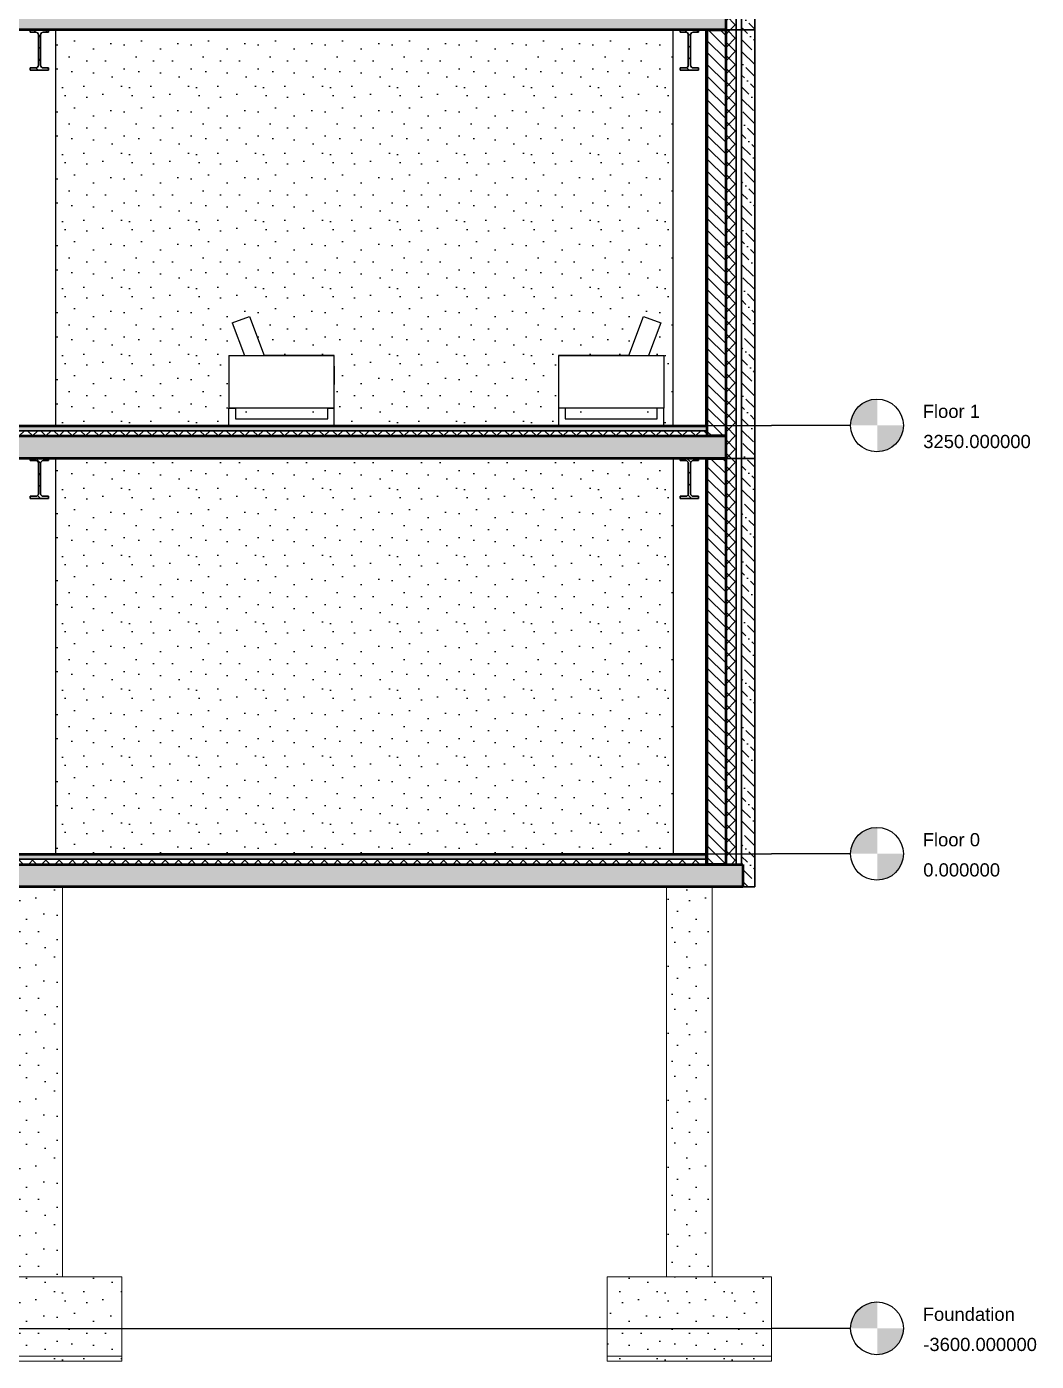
# Model space of a CAD drawing. Header units: millimetres. Extents: x -100 to 224448, y 0 to 22177.
# Drawn here: x 168913 to 176571, y 0 to 10125 of the extents above; entities that cross this region are included whole.
import ezdxf

# ---------------------------------------------------------------- set-up
doc = ezdxf.new("R2010")
doc.units = ezdxf.units.MM
doc.layers.get('0').update_dxf_attribs({"true_color": 0xdfdfdf})
for name, color, linetype in [('Background_0', 7, 'Continuous'), ('Background_Back bricks', 7, 'Continuous'), ('Background_Front bricks', 7, 'Continuous'), ('Boundary_0', 7, 'Continuous'), ('Boundary_Air', 7, 'Continuous'), ('Boundary_Back bricks', 7, 'Continuous'), ('Boundary_Cavity Wall_ Back', 7, 'Continuous'), ('Boundary_Floor_ Ceramic Tiles', 7, 'Continuous'), ('Boundary_Gypsum Board', 54, 'Continuous'), ('Boundary_Insulation_ Extruded Polystyrene', 42, 'Continuous'), ('Boundary_Insulation_ Polyurethane Foam', 42, 'Continuous'), ('Boundary_Screed', 7, 'Continuous'), ('Elevation_Plaster_ Cement', 7, 'Continuous'), ('Fill_0', 7, 'Continuous'), ('Fill_Back bricks', 7, 'Continuous'), ('Fill_Concrete_ Reinforced', 85, 'Continuous'), ('Fill_Floor_ Ceramic Tiles', 251, 'Continuous'), ('Fill_Gypsum Board', 251, 'Continuous'), ('Fill_Insulation_ Extruded Polystyrene', 42, 'Continuous'), ('Fill_Insulation_ Polyurethane Foam', 42, 'Continuous'), ('Fill_Screed', 251, 'Continuous'), ('Fill_Supporting Wall_ Brick', 11, 'Continuous'), ('Viewport border', 7, 'Continuous')]:
    doc.layers.add(name, color=color, linetype=linetype)
for name, color, linetype, lineweight in [('Background_Air', 7, 'Continuous', 9), ('Background_Concrete_ Reinforced', 7, 'Continuous', 9), ('Background_Floor_ Ceramic Tiles', 7, 'Continuous', 9), ('Background_Gypsum Board', 7, 'Continuous', 9), ('Background_Insulation_ Extruded Polystyrene', 7, 'Continuous', 9), ('Background_Insulation_ Polyurethane Foam', 7, 'Continuous', 9), ('Background_Plaster_ Cement', 7, 'Continuous', 9), ('Background_Screed', 7, 'Continuous', 9), ('Background_Supporting Wall_ Brick', 7, 'Continuous', 9), ('Boundary_Concrete_ Reinforced', 99, 'Continuous', 50), ('Boundary_Supporting Wall_ Brick', 14, 'Continuous', 50), ('Elevation_Concrete_ Reinforced', 252, 'Continuous', 25)]:
    doc.layers.add(name, color=color, linetype=linetype, lineweight=lineweight)
doc.layers.add('BIM_ROOM_LINES', color=7, linetype='Continuous', plot=False)
doc.styles.get("Standard").update_dxf_attribs({"font": 'arial.ttf'})
pattern_1 = [(45, (-3002.4, -5250), (-44.90128, 44.90128), [])]
pattern_2 = [(45, (-3002.4, -5250), (-50.28943, 50.28943), []), (135, (-3002.4, -5250), (-50.28943, -50.28943), [])]
pattern_3 = [(45, (-3002.4, -5250), (-134.7038, 134.7038), []), (45, (-2957.5, -5250), (-134.7038, 134.7038), []), (45, (-2912.6, -5250), (-134.7038, 134.7038), []), (45, (-2867.7, -5250), (-134.7038, 134.7038), [])]
pattern_4 = [(90, (-3002.4, -5250), (-60, -2e-13), [])]
pattern_5 = [(15, (-3002.4, -5250), (915.6406, 508.3053), [-127, 0, -381, 0]), (15, (-3005.69, -5237.73), (915.6406, 508.3053), [-50.8, 0, -177.8, 0, -91.44, 0, -381, 0]), (15, (-3008.97, -5225.47), (915.6406, 508.3053), [-25.4, 0, -127, 0, -127, 0, -279.4, 0, -91.44, 0]), (15, (-3012.26, -5213.2), (915.6406, 508.3053), [-91.44, 0, -406.4, 0]), (15, (-3015.55, -5200.93), (915.6406, 508.3053), [-304.8, 0, -304.8, 0]), (15, (-3018.84, -5188.66), (915.6406, 508.3053), [-431.8, 0]), (15, (-3022.12, -5176.4), (915.6406, 508.3053), [-127, 0, -558.8, 0]), (15, (-3025.4, -5164.13), (915.6406, 508.3053), [-177.8, 0, -101.6, 0]), (15, (-3028.7, -5151.86), (915.6406, 508.3053), [-254, 0]), (15, (-3035.27, -5127.33), (915.6406, 508.3053), [-35.56, 0, -381, 0, -228.6, 0]), (15, (-3038.56, -5115.06), (915.6406, 508.3053), [-50.8, 0, -5.08, 0, -127, 0]), (15, (-3041.84, -5102.8), (915.6406, 508.3053), [-25.4, 0, -330.2, 0, -381, 0]), (15, (-3045.13, -5090.53), (915.6406, 508.3053), [-254, 0]), (15, (-3048.42, -5078.26), (915.6406, 508.3053), [-127, 0, -533.4, 0]), (15, (-3055, -5053.72), (915.6406, 508.3053), [-609.6, 0]), (15, (-3058.28, -5041.46), (915.6406, 508.3053), [-127, 0, -10.16, 0, -177.8, 0]), (15, (-3061.57, -5029.2), (915.6406, 508.3053), [-35.56, 0, -254, 0, -101.6, 0, -177.8, 0, -203.2, 0]), (15, (-3064.85, -5016.92), (915.6406, 508.3053), [-76.2, 0, -101.6, 0, -254, 0, -10.16, 0, -127, 0]), (15, (-3068.14, -5004.65), (915.6406, 508.3053), [-254, 0])]
pattern_6 = [(15, (-3002.4, -5250), (287.368, 497.736), [50.8, -355.6]), (105, (-3002.4, -5250), (-497.736, 287.368), [50.8, -355.6]), (150, (-2953.33, -5236.85), (-392.5523, -105.184), [71.842, -502.894]), (15, (-3012.5, -5016.04), (287.368, 497.736), [50.8, -355.6]), (60, (-2981.4, -5034), (-105.184, 392.5523), [35.921, -538.815]), (150, (-2981.4, -5034), (-392.5523, -105.184), [35.921, -538.815]), (15, (-2891.6, -4878.46), (287.368, 497.736), [71.842, -334.558]), (60, (-2891.6, -4878.46), (-105.184, 392.5523), [50.8, -523.936]), (150, (-2822.2, -4859.87), (-392.5523, -105.184), [50.8, -523.936]), (105, (-2758.8, -5079.55), (-497.736, 287.368), [50.8, -355.6]), (60, (-2758.82, -5079.55), (-105.184, 392.5523), [35.921, -538.815]), (150, (-2740.86, -5048.44), (-392.5523, -105.184), [35.921, -538.815]), (15, (-2979.63, -5138.7), (287.368, 497.736), [25.4, -340.36]), (15, (-2711.5, -4961.7), (287.368, 497.736), [25.4, -340.36]), (105, (-2847.33, -4945.5), (-497.736, 287.368), [25.4, -340.36]), (150, (-2739.1, -5153.15), (-392.5523, -105.184), [35.921, -538.815]), (150, (-2983.15, -4929.3), (-392.5523, -105.184), [35.921, -538.815]), (60, (-2852.9, -5071.9), (-105.184, 392.5523), [35.921, -538.815]), (105, (-2880.6, -5164.77), (-497.736, 287.368), [6.35, -400.05]), (105, (-2906.6, -4994.24), (-497.736, 287.368), [6.35, -400.05]), (105, (-2740.65, -4877.46), (-497.736, 287.368), [6.35, -400.05]), (105, (-2678.64, -5084.36), (-497.736, 287.368), [6.35, -400.05])]
pattern_7 = [(45, (-3002.4, -5250), (33.67596, 123.47852), [158.75, -31.75, 0, -31.75])]

# ---------------------------------------------------------------- blocks, each defined once
blk = doc.blocks.new('_StoryIndicator')
h = blk.add_hatch(color=256)
h.paths.add_polyline_path([(-199, 0), (1, 0), (1, 200, 0.414214)])
h.paths.add_polyline_path([(201, 0), (1, 0), (1, -200, 0.414214)])
blk.add_line((-200, 0), (-800, 0))
blk.add_circle((-1, 0), 200)
for tag, p in [('STORYNAME', (346, 57)), ('STORYELEVATION', (350, -172))]:
    blk.add_attdef(tag, p, '', height=100)
blk = doc.blocks.new("CC'__section__..%5CMainBuilding.dwg", base_point=(1833, -9100))
at = {"layer": 'Elevation_Concrete_ Reinforced'}
h = blk.add_hatch(dxfattribs=at)
h.set_pattern_fill('DOTS2', color=256, scale=20, style=0)
h.paths.add_polyline_path([(16350, -8460), (16350, -5500), (16002, -5500), (16002, -8460)])
h = blk.add_hatch(dxfattribs=at)
h.set_pattern_fill('DOTS2', color=256, scale=20, style=0)
h.paths.add_polyline_path([(21280, -8460), (21280, -5500), (20932, -5500), (20932, -8460)])
h = blk.add_hatch(dxfattribs=at)
h.set_pattern_fill('DOTS2', color=256, scale=20, style=0)
h.paths.add_polyline_path([(16350, -8460), (16002, -8460), (15552, -8460), (15552, -9060), (16800, -9060), (16800, -8500), (16800, -8460)])
h = blk.add_hatch(dxfattribs=at)
h.set_pattern_fill('DOTS2', color=256, scale=20, style=0)
h.paths.add_polyline_path([(21280, -8460), (20932, -8460), (20482, -8460), (20482, -9060), (21730, -9060), (21730, -8500), (21730, -8460)])
h = blk.add_hatch(dxfattribs=at)
h.set_pattern_fill('DOTS2', color=256, scale=20, style=0)
h.paths.add_polyline_path([(15552, -9060), (15552, -9100), (16800, -9100), (16800, -9060)])
h = blk.add_hatch(dxfattribs=at)
h.set_pattern_fill('DOTS2', color=256, scale=20, style=0)
h.paths.add_polyline_path([(20482, -9060), (20482, -9100), (21730, -9100), (21730, -9060)])
at = {"layer": 'Elevation_Plaster_ Cement'}
h = blk.add_hatch(dxfattribs=at)
h.set_pattern_fill('DOTS2', color=256, scale=20, style=0)
h.paths.add_polyline_path([(20113, -1870), (20113, -1470), (20646, -1470), (20758, -1173), (20889, -1222), (20796, -1470), (20796, -1470), (20913, -1470), (20913, -1870), (20913, -2000), (20982, -2000), (20982, 1000), (16300, 1000), (16300, -2000), (17613, -2000), (17613, -1870), (17613, -1470), (17731, -1470), (17731, -1470), (17638, -1222), (17769, -1173), (17881, -1470), (18413, -1470), (18413, -1480), (18413, -1505), (18413, -1550), (18413, -1690), (18413, -1870), (18413, -2000), (20113, -2000)])
h = blk.add_hatch(dxfattribs=at)
h.set_pattern_fill('DOTS2', color=256, scale=20, style=0)
h.paths.add_polyline_path([(17663, -1870), (17663, -1950), (18363, -1950), (18363, -1870)])
h = blk.add_hatch(dxfattribs=at)
h.set_pattern_fill('DOTS2', color=256, scale=20, style=0)
h.paths.add_polyline_path([(20163, -1950), (20863, -1950), (20863, -1870), (20163, -1870)])
h = blk.add_hatch(dxfattribs=at)
h.set_pattern_fill('DOTS2', color=256, scale=20, style=0)
h.paths.add_polyline_path([(16300, -2250), (16300, -5250), (20982, -5250), (20982, -2250)])
at = {"layer": 'Fill_0', "extrusion": (1.3261e-17, -2.09611e-16, -1)}
h = blk.add_hatch(dxfattribs=at)
h.set_pattern_fill('ANSI31', color=256, scale=20, style=0)
h.set_pattern_definition([(45, (-3002.4, -5250), (-44.90128, 44.90128), [])])
edge = h.paths.add_edge_path()
edge.add_line((-16246, 1000), (-16107, 1000))
edge.add_line((-16107, 1000), (-16107, 983))
edge.add_line((-16107, 983), (-16148, 983))
edge.add_spline(control_points=[(-16148, 983), (-16168, 983), (-16168, 963)], knot_values=[-0.785398, -0.785398, -0.785398, 0.785398, 0.785398, 0.785398], weights=[1, 0.707107, 1], degree=2, periodic=0)
edge.add_line((-16168, 963), (-16168, 732))
edge.add_spline(control_points=[(-16168, 732), (-16168, 712), (-16148, 712)], knot_values=[-0.785398, -0.785398, -0.785398, 0.785398, 0.785398, 0.785398], weights=[1, 0.707107, 1], degree=2, periodic=0)
edge.add_line((-16148, 712), (-16107, 712))
edge.add_line((-16107, 712), (-16107, 695))
edge.add_line((-16107, 695), (-16246, 695))
edge.add_line((-16246, 695), (-16246, 712))
edge.add_line((-16246, 712), (-16205, 712))
edge.add_spline(control_points=[(-16205, 712), (-16185, 712), (-16185, 732)], knot_values=[-0.785398, -0.785398, -0.785398, 0.785398, 0.785398, 0.785398], weights=[1, 0.707107, 1], degree=2, periodic=0)
edge.add_line((-16185, 732), (-16185, 963))
edge.add_spline(control_points=[(-16185, 963), (-16185, 983), (-16205, 983)], knot_values=[-0.785398, -0.785398, -0.785398, 0.785398, 0.785398, 0.785398], weights=[1, 0.707107, 1], degree=2, periodic=0)
edge.add_line((-16205, 983), (-16246, 983))
edge.add_line((-16246, 983), (-16246, 1000))
at = {"layer": 'Fill_0', "extrusion": (-1.04548e-28, -3.70773e-32, -1)}
h = blk.add_hatch(dxfattribs=at)
h.set_pattern_fill('ANSI31', color=256, scale=20, style=0)
h.set_pattern_definition(pattern_1)
edge = h.paths.add_edge_path()
edge.add_line((-21176, 1000), (-21037, 1000))
edge.add_line((-21037, 1000), (-21037, 983))
edge.add_line((-21037, 983), (-21078, 983))
edge.add_spline(control_points=[(-21078, 983), (-21098, 983), (-21098, 963)], knot_values=[-0.785398, -0.785398, -0.785398, 0.785398, 0.785398, 0.785398], weights=[1, 0.707107, 1], degree=2, periodic=0)
edge.add_line((-21098, 963), (-21098, 732))
edge.add_spline(control_points=[(-21098, 732), (-21098, 712), (-21078, 712)], knot_values=[-0.785398, -0.785398, -0.785398, 0.785398, 0.785398, 0.785398], weights=[1, 0.707107, 1], degree=2, periodic=0)
edge.add_line((-21078, 712), (-21037, 712))
edge.add_line((-21037, 712), (-21037, 695))
edge.add_line((-21037, 695), (-21176, 695))
edge.add_line((-21176, 695), (-21176, 712))
edge.add_line((-21176, 712), (-21135, 712))
edge.add_spline(control_points=[(-21135, 712), (-21115, 712), (-21115, 732)], knot_values=[-0.785398, -0.785398, -0.785398, 0.785398, 0.785398, 0.785398], weights=[1, 0.707107, 1], degree=2, periodic=0)
edge.add_line((-21115, 732), (-21115, 963))
edge.add_spline(control_points=[(-21115, 963), (-21115, 983), (-21135, 983)], knot_values=[-0.785398, -0.785398, -0.785398, 0.785398, 0.785398, 0.785398], weights=[1, 0.707107, 1], degree=2, periodic=0)
edge.add_line((-21135, 983), (-21176, 983))
edge.add_line((-21176, 983), (-21176, 1000))
at = {"layer": 'Fill_0', "extrusion": (-9.09109e-30, -2.50271e-31, -1)}
h = blk.add_hatch(dxfattribs=at)
h.set_pattern_fill('ANSI31', color=256, scale=20, style=0)
h.set_pattern_definition(pattern_1)
edge = h.paths.add_edge_path()
edge.add_line((-16107, -2267), (-16148, -2267))
edge.add_spline(control_points=[(-16148, -2267), (-16168, -2267), (-16168, -2287)], knot_values=[-0.785398, -0.785398, -0.785398, 0.785398, 0.785398, 0.785398], weights=[1, 0.707107, 1], degree=2, periodic=0)
edge.add_line((-16168, -2287), (-16168, -2518))
edge.add_spline(control_points=[(-16168, -2518), (-16168, -2538), (-16148, -2538)], knot_values=[-0.785398, -0.785398, -0.785398, 0.785398, 0.785398, 0.785398], weights=[1, 0.707107, 1], degree=2, periodic=0)
edge.add_line((-16148, -2538), (-16107, -2538))
edge.add_line((-16107, -2538), (-16107, -2555))
edge.add_line((-16107, -2555), (-16246, -2555))
edge.add_line((-16246, -2555), (-16246, -2538))
edge.add_line((-16246, -2538), (-16205, -2538))
edge.add_spline(control_points=[(-16205, -2538), (-16185, -2538), (-16185, -2518)], knot_values=[-0.785398, -0.785398, -0.785398, 0.785398, 0.785398, 0.785398], weights=[1, 0.707107, 1], degree=2, periodic=0)
edge.add_line((-16185, -2518), (-16185, -2287))
edge.add_spline(control_points=[(-16185, -2287), (-16185, -2267), (-16205, -2267)], knot_values=[-0.785398, -0.785398, -0.785398, 0.785398, 0.785398, 0.785398], weights=[1, 0.707107, 1], degree=2, periodic=0)
edge.add_line((-16205, -2267), (-16246, -2267))
edge.add_line((-16246, -2267), (-16246, -2250))
edge.add_line((-16246, -2250), (-16107, -2250))
edge.add_line((-16107, -2250), (-16107, -2267))
at = {"layer": 'Fill_0', "extrusion": (-1.04548e-28, -2.66029e-30, -1)}
h = blk.add_hatch(dxfattribs=at)
h.set_pattern_fill('ANSI31', color=256, scale=20, style=0)
h.set_pattern_definition(pattern_1)
edge = h.paths.add_edge_path()
edge.add_line((-21176, -2250), (-21037, -2250))
edge.add_line((-21037, -2250), (-21037, -2267))
edge.add_line((-21037, -2267), (-21078, -2267))
edge.add_spline(control_points=[(-21078, -2267), (-21098, -2267), (-21098, -2287)], knot_values=[-0.785398, -0.785398, -0.785398, 0.785398, 0.785398, 0.785398], weights=[1, 0.707107, 1], degree=2, periodic=0)
edge.add_line((-21098, -2287), (-21098, -2518))
edge.add_spline(control_points=[(-21098, -2518), (-21098, -2538), (-21078, -2538)], knot_values=[-0.785398, -0.785398, -0.785398, 0.785398, 0.785398, 0.785398], weights=[1, 0.707107, 1], degree=2, periodic=0)
edge.add_line((-21078, -2538), (-21037, -2538))
edge.add_line((-21037, -2538), (-21037, -2555))
edge.add_line((-21037, -2555), (-21176, -2555))
edge.add_line((-21176, -2555), (-21176, -2538))
edge.add_line((-21176, -2538), (-21135, -2538))
edge.add_spline(control_points=[(-21135, -2538), (-21115, -2538), (-21115, -2518)], knot_values=[-0.785398, -0.785398, -0.785398, 0.785398, 0.785398, 0.785398], weights=[1, 0.707107, 1], degree=2, periodic=0)
edge.add_line((-21115, -2518), (-21115, -2287))
edge.add_spline(control_points=[(-21115, -2287), (-21115, -2267), (-21135, -2267)], knot_values=[-0.785398, -0.785398, -0.785398, 0.785398, 0.785398, 0.785398], weights=[1, 0.707107, 1], degree=2, periodic=0)
edge.add_line((-21135, -2267), (-21176, -2267))
edge.add_line((-21176, -2267), (-21176, -2250))
at = {"layer": 'Fill_Back bricks', "extrusion": (0, 0, -1)}
h = blk.add_hatch(dxfattribs=at)
h.set_pattern_fill('ANSI36', color=256, scale=20, style=0)
h.set_pattern_definition(pattern_7)
h.paths.add_polyline_path([(-21602, 4250), (-21502, 4250), (-21502, 1000), (-21602, 1000)])
h = blk.add_hatch(dxfattribs=at)
h.set_pattern_fill('ANSI36', color=256, scale=20, style=0)
h.set_pattern_definition(pattern_7)
h.paths.add_polyline_path([(-21602, 1000), (-21502, 1000), (-21502, -2250), (-21602, -2250)])
h = blk.add_hatch(dxfattribs=at)
h.set_pattern_fill('ANSI36', color=256, scale=20, style=0)
h.set_pattern_definition(pattern_7)
h.paths.add_polyline_path([(-21512, -5500), (-21602, -5500), (-21602, -2250), (-21502, -2250), (-21502, -5330), (-21512, -5330)])
at = {"layer": 'Fill_Concrete_ Reinforced', "extrusion": (0, 0, -1)}
h = blk.add_hatch(dxfattribs=at)
h.set_pattern_fill('CONCRETE1', color=256, scale=20, angle=15, style=0)
h.set_pattern_definition(pattern_6)
h.paths.add_polyline_path([(-21382, 1000), (-21382, 1170), (-21242, 1170), (-3322, 1170), (-3182, 1170), (-3182, 1000)])
h = blk.add_hatch(dxfattribs=at)
h.set_pattern_fill('CONCRETE1', color=256, scale=20, angle=15, style=0)
h.set_pattern_definition(pattern_6)
h.paths.add_polyline_path([(-21382, -2250), (-21382, -2080), (-21242, -2080), (-3322, -2080), (-3182, -2080), (-3182, -2250)])
at = {"layer": 'Fill_Concrete_ Reinforced', "extrusion": (2.14343e-17, 6.23765e-16, -1)}
h = blk.add_hatch(dxfattribs=at)
h.set_pattern_fill('CONCRETE1', color=256, scale=20, angle=15, style=0)
h.set_pattern_definition([(15, (-3002.4, -5250), (287.368, 497.736), [50.8, -355.6]), (105, (-3002.4, -5250), (-497.736, 287.368), [50.8, -355.6]), (150, (-2953.33, -5236.85), (-392.5523, -105.184), [71.842, -502.894]), (15, (-3012.5, -5016.04), (287.368, 497.736), [50.8, -355.6]), (60, (-2981.4, -5034), (-105.184, 392.5523), [35.921, -538.815]), (150, (-2981.4, -5034), (-392.5523, -105.184), [35.921, -538.815]), (15, (-2891.6, -4878.46), (287.368, 497.736), [71.842, -334.558]), (60, (-2891.6, -4878.46), (-105.184, 392.5523), [50.8, -523.936]), (150, (-2822.2, -4859.87), (-392.5523, -105.184), [50.8, -523.936]), (105, (-2758.8, -5079.55), (-497.736, 287.368), [50.8, -355.6]), (60, (-2758.82, -5079.55), (-105.184, 392.5523), [35.921, -538.815]), (150, (-2740.86, -5048.44), (-392.5523, -105.184), [35.921, -538.815]), (15, (-2979.63, -5138.7), (287.368, 497.736), [25.4, -340.36]), (15, (-2711.5, -4961.7), (287.368, 497.736), [25.4, -340.36]), (105, (-2847.33, -4945.5), (-497.736, 287.368), [25.4, -340.36]), (150, (-2739.1, -5153.15), (-392.5523, -105.184), [35.921, -538.815]), (150, (-2983.15, -4929.3), (-392.5523, -105.184), [35.921, -538.815]), (60, (-2852.9, -5071.9), (-105.184, 392.5523), [35.921, -538.815]), (105, (-2880.6, -5164.77), (-497.736, 287.368), [6.35, -400.05]), (105, (-2906.6, -4994.24), (-497.736, 287.368), [6.35, -400.05]), (105, (-2740.65, -4877.46), (-497.736, 287.368), [6.35, -400.05]), (105, (-2678.64, -5084.36), (-497.736, 287.368), [6.35, -400.05])])
h.paths.add_polyline_path([(-21512, -5500), (-21512, -5330), (-21230, -5330), (-3334, -5330), (-3092, -5330), (-3092, -5500)])
at = {"layer": 'Fill_Floor_ Ceramic Tiles', "extrusion": (0, 0, -1)}
h = blk.add_hatch(dxfattribs=at)
h.set_pattern_fill('_USER', color=256, scale=60, angle=90, style=0, pattern_type=0)
h.set_pattern_definition(pattern_4)
h.paths.add_polyline_path([(-3322, -2000), (-3322, -2008), (-21242, -2008), (-21242, -2000)])
h = blk.add_hatch(dxfattribs=at)
h.set_pattern_fill('_USER', color=256, scale=60, angle=90, style=0, pattern_type=0)
h.set_pattern_definition(pattern_4)
h.paths.add_polyline_path([(-3334, -5258), (-21230, -5258), (-21230, -5250), (-3334, -5250)])
at = {"layer": 'Fill_Gypsum Board', "extrusion": (0, 0, -1)}
h = blk.add_hatch(dxfattribs=at)
h.set_pattern_fill('ANSI34', color=256, scale=10, style=0)
h.set_pattern_definition(pattern_3)
h.paths.add_polyline_path([(-21230, -2000), (-21242, -2000), (-21242, 1000), (-21230, 1000)])
h = blk.add_hatch(dxfattribs=at)
h.set_pattern_fill('ANSI34', color=256, scale=10, style=0)
h.set_pattern_definition(pattern_3)
h.paths.add_polyline_path([(-21230, -5330), (-21242, -5330), (-21242, -2250), (-21230, -2250)])
at = {"layer": 'Fill_Insulation_ Extruded Polystyrene', "extrusion": (0, 0, -1)}
h = blk.add_hatch(dxfattribs=at)
h.set_pattern_fill('INSULATION', color=256, scale=20, style=0)
h.set_pattern_definition(pattern_2)
h.paths.add_polyline_path([(-3322, -2040), (-3322, -2080), (-21242, -2080), (-21242, -2040)])
h = blk.add_hatch(dxfattribs=at)
h.set_pattern_fill('INSULATION', color=256, scale=20, style=0)
h.set_pattern_definition(pattern_2)
h.paths.add_polyline_path([(-21230, -5290), (-3334, -5290), (-3334, -5330), (-21230, -5330)])
at = {"layer": 'Fill_Insulation_ Polyurethane Foam', "extrusion": (0, 0, -1)}
h = blk.add_hatch(dxfattribs=at)
h.set_pattern_fill('INSULATION', color=256, scale=20, style=0)
h.set_pattern_definition(pattern_2)
h.paths.add_polyline_path([(-21462, 4250), (-21382, 4250), (-21382, 1170), (-21382, 1000), (-21462, 1000)])
h = blk.add_hatch(dxfattribs=at)
h.set_pattern_fill('INSULATION', color=256, scale=20, style=0)
h.set_pattern_definition(pattern_2)
h.paths.add_polyline_path([(-21462, 1000), (-21382, 1000), (-21382, -2080), (-21382, -2250), (-21462, -2250)])
h = blk.add_hatch(dxfattribs=at)
h.set_pattern_fill('INSULATION', color=256, scale=20, style=0)
h.set_pattern_definition(pattern_2)
h.paths.add_polyline_path([(-21462, -2250), (-21382, -2250), (-21382, -5330), (-21462, -5330)])
at = {"layer": 'Fill_Screed', "extrusion": (0, 0, -1)}
h = blk.add_hatch(dxfattribs=at)
h.set_pattern_fill('SCREED', color=256, scale=20, angle=15, style=0)
h.set_pattern_definition(pattern_5)
h.paths.add_polyline_path([(-3322, -2008), (-3322, -2040), (-21242, -2040), (-21242, -2008)])
h = blk.add_hatch(dxfattribs=at)
h.set_pattern_fill('SCREED', color=256, scale=20, angle=15, style=0)
h.set_pattern_definition(pattern_5)
h.paths.add_polyline_path([(-21230, -5258), (-3334, -5258), (-3334, -5290), (-21230, -5290)])
at = {"layer": 'Fill_Supporting Wall_ Brick', "extrusion": (0, 0, -1)}
h = blk.add_hatch(dxfattribs=at)
h.set_pattern_fill('ANSI31', color=256, scale=20, style=0)
h.set_pattern_definition(pattern_1)
h.paths.add_polyline_path([(-21382, 1000), (-21242, 1000), (-21242, -2000), (-21242, -2080), (-21382, -2080)])
h = blk.add_hatch(dxfattribs=at)
h.set_pattern_fill('ANSI31', color=256, scale=20, style=0)
h.set_pattern_definition(pattern_1)
h.paths.add_polyline_path([(-21382, -2250), (-21242, -2250), (-21242, -5330), (-21382, -5330)])
for p, q in [((2834, -2000), (21730, -2000)), ((2834, -2000), (21730, -2000)), ((2834, -2000), (21730, -2000)), ((2834, -5250), (21730, -5250)), ((2834, -5250), (21730, -5250)), ((2834, -5250), (21730, -5250)), ((2834, -8850), (21730, -8850))]:
    blk.add_line(p, q)
at = {"layer": 'Background_0', "extrusion": (0, 1, 0)}
for p, q in [((16246, 1000), (16107, 1000)), ((16107, 1000), (16107, 983)), ((16107, 983), (16148, 983)), ((16168, 963), (16168, 732)), ((16185, 732), (16185, 963)), ((16205, 983), (16246, 983)), ((16246, 983), (16246, 1000)), ((16300, -2000), (16300, 1000)), ((20982, -2000), (20982, 1000)), ((21176, 1000), (21037, 1000)), ((21037, 1000), (21037, 983)), ((21037, 983), (21078, 983)), ((21098, 963), (21098, 732)), ((21115, 732), (21115, 963)), ((21135, 983), (21176, 983)), ((21176, 983), (21176, 1000)), ((16148, 712), (16107, 712)), ((16107, 712), (16107, 695)), ((16246, 712), (16205, 712)), ((16246, 695), (16246, 712)), ((21037, 712), (21037, 695)), ((21078, 712), (21037, 712)), ((21176, 712), (21135, 712)), ((21176, 695), (21176, 712)), ((16107, 695), (16246, 695)), ((21037, 695), (21176, 695)), ((17638, -1222), (17769, -1173)), ((17638, -1222), (17769, -1173)), ((17638, -1222), (17769, -1173)), ((17769, -1173), (17881, -1470)), ((17769, -1173), (17881, -1470)), ((17769, -1173), (17881, -1470)), ((20646, -1470), (20758, -1173)), ((20758, -1173), (20889, -1222)), ((20758, -1173), (20889, -1222)), ((20758, -1173), (20889, -1222)), ((17638, -1222), (17731, -1470)), ((20889, -1222), (20796, -1470)), ((20889, -1222), (20796, -1470)), ((20889, -1222), (20796, -1470)), ((17613, -1470), (17613, -1870)), ((17613, -1470), (18413, -1470)), ((17731, -1470), (17731, -1470)), ((18413, -1470), (17881, -1470)), ((18413, -1480), (18413, -1470)), ((18413, -1870), (18413, -1470)), ((18413, -1505), (18413, -1480)), ((18413, -1690), (18413, -1505)), ((20646, -1470), (20113, -1470)), ((20113, -1470), (20113, -1870)), ((20113, -1470), (20913, -1470)), ((20796, -1470), (20796, -1470)), ((20913, -1470), (20913, -1870)), ((18413, -1550), (18413, -1690)), ((18413, -1550), (18413, -1690)), ((18413, -1550), (18413, -1690)), ((18413, -1870), (17613, -1870)), ((17613, -1870), (17663, -1870)), ((17613, -2000), (17613, -1870)), ((17663, -1870), (17663, -1950)), ((17663, -1870), (17663, -1950)), ((18363, -1950), (18363, -1870)), ((18363, -1870), (18413, -1870)), ((18413, -2000), (18413, -1870)), ((18413, -2000), (18413, -1870)), ((20913, -1870), (20113, -1870)), ((20163, -1870), (20113, -1870)), ((20113, -1870), (20113, -2000)), ((20163, -1870), (20163, -1950)), ((20163, -1870), (20163, -1950)), ((20863, -1950), (20863, -1870)), ((20913, -1870), (20863, -1870)), ((20913, -2000), (20913, -1870)), ((20913, -2000), (20913, -1870)), ((18413, -2000), (17613, -2000)), ((17663, -1950), (18363, -1950)), ((17663, -1950), (18363, -1950)), ((20113, -2000), (20913, -2000)), ((20163, -1950), (20863, -1950)), ((20163, -1950), (20863, -1950)), ((16107, -2250), (16107, -2267)), ((16246, -2250), (16107, -2250)), ((16107, -2267), (16148, -2267)), ((16168, -2287), (16168, -2518)), ((16185, -2518), (16185, -2287)), ((16205, -2267), (16246, -2267)), ((16246, -2267), (16246, -2250)), ((16300, -5250), (16300, -2250)), ((20982, -2250), (20982, -5250)), ((21037, -2250), (21037, -2267)), ((21176, -2250), (21037, -2250)), ((21037, -2267), (21078, -2267)), ((21098, -2287), (21098, -2518)), ((21115, -2518), (21115, -2287)), ((21135, -2267), (21176, -2267)), ((21176, -2267), (21176, -2250)), ((16148, -2538), (16107, -2538)), ((16107, -2538), (16107, -2555)), ((16107, -2555), (16246, -2555)), ((16246, -2538), (16205, -2538)), ((16246, -2555), (16246, -2538)), ((21078, -2538), (21037, -2538)), ((21037, -2538), (21037, -2555)), ((21037, -2555), (21176, -2555)), ((21176, -2538), (21135, -2538)), ((21176, -2555), (21176, -2538))]:
    blk.add_line(p, q, dxfattribs=at)
at = {"layer": 'Background_0', "extrusion": (0, 0, -1)}
for centre, start, end in [((-16148, 963), 90, 180), ((-16205, 963), 0, 90), ((-21078, 963), 90, 180), ((-21135, 963), 0, 90), ((-16148, 732), 180, 270), ((-16205, 732), 270, 0), ((-21078, 732), 180, 270), ((-21135, 732), 270, 0), ((-16148, -2287), 90, 180), ((-16205, -2287), 0, 90), ((-21078, -2287), 90, 180), ((-21135, -2287), 0, 90), ((-16148, -2518), 180, 270), ((-16205, -2518), 270, 0), ((-21078, -2518), 180, 270), ((-21135, -2518), 270, 0)]:
    blk.add_arc(centre, 19.9, start, end, dxfattribs=at)
at = {"layer": 'Background_Air', "extrusion": (0, 1, 0)}
for p, q in [((21462, 4250), (21462, 1000)), ((21502, 1000), (21502, 4250)), ((21462, 1000), (21502, 1000)), ((21502, 1000), (21462, 1000)), ((21462, 1000), (21462, -2250)), ((21502, -2250), (21502, 1000)), ((21502, -2250), (21462, -2250)), ((21462, -2250), (21502, -2250)), ((21462, -2250), (21462, -5330)), ((21502, -5330), (21502, -2250)), ((21462, -5330), (21502, -5330))]:
    blk.add_line(p, q, dxfattribs=at)
at = {"layer": 'Background_Back bricks', "extrusion": (0, 1, 0)}
for p, q in [((21502, 4250), (21502, 1000)), ((21602, 1000), (21602, 4250)), ((21502, 1000), (21602, 1000)), ((21602, 1000), (21502, 1000)), ((21502, 1000), (21502, -2250)), ((21602, -2250), (21602, 1000)), ((21602, -2250), (21502, -2250)), ((21502, -2250), (21602, -2250)), ((21502, -2250), (21502, -5330)), ((21602, -5500), (21602, -2250)), ((21502, -5330), (21512, -5330)), ((21512, -5330), (21512, -5500)), ((21512, -5500), (21602, -5500))]:
    blk.add_line(p, q, dxfattribs=at)
at = {"layer": 'Background_Concrete_ Reinforced', "extrusion": (0, 1, 0)}
for p, q in [((21382, 1000), (21382, 1170)), ((3182, 1000), (21382, 1000)), ((21242, -2080), (3322, -2080)), ((21382, -2080), (21242, -2080)), ((21382, -2250), (21382, -2080)), ((3182, -2250), (21382, -2250)), ((21230, -5330), (3334, -5330)), ((21512, -5330), (21230, -5330)), ((21512, -5500), (21512, -5330)), ((3092, -5500), (21512, -5500)), ((16350, -5500), (16350, -8460)), ((16350, -5500), (16350, -8460)), ((16350, -5500), (16350, -8460)), ((20932, -5500), (20932, -8460)), ((21280, -5500), (21280, -8460)), ((21280, -5500), (21280, -8460)), ((21280, -5500), (21280, -8460)), ((15552, -8460), (16800, -8460)), ((16350, -8460), (16002, -8460)), ((16350, -8460), (16800, -8460)), ((16350, -8460), (16350, -8460)), ((16800, -8460), (16800, -9060)), ((16800, -8460), (16800, -9060)), ((16800, -8500), (16800, -8500)), ((16800, -8500), (16800, -9100)), ((20482, -8460), (20932, -8460)), ((20482, -8460), (20482, -8460)), ((20482, -8460), (21730, -8460)), ((20482, -9060), (20482, -8460)), ((21280, -8460), (20932, -8460)), ((21280, -8460), (21730, -8460)), ((21280, -8460), (21280, -8460)), ((21730, -8460), (21730, -9060)), ((21730, -8460), (21730, -9060)), ((21730, -8500), (21730, -9100)), ((21730, -8500), (21730, -8500)), ((16800, -9060), (15552, -9060)), ((16800, -9100), (15552, -9100)), ((16800, -9060), (16800, -9060)), ((21730, -9060), (20482, -9060)), ((20482, -9100), (20482, -9060)), ((21730, -9100), (20482, -9100)), ((21730, -9060), (21730, -9060))]:
    blk.add_line(p, q, dxfattribs=at)
at = {"layer": 'Background_Floor_ Ceramic Tiles', "extrusion": (0, 1, 0)}
for p, q in [((21242, -2000), (3322, -2000)), ((3322, -2008), (21242, -2008)), ((21242, -2008), (21242, -2000)), ((21230, -5250), (3334, -5250)), ((3334, -5258), (21230, -5258)), ((21230, -5258), (21230, -5250))]:
    blk.add_line(p, q, dxfattribs=at)
at = {"layer": 'Background_Front bricks', "extrusion": (0, 1, 0)}
for p, q in [((21602, 4250), (21602, 1000)), ((21602, 1000), (21602, 1000)), ((21602, 1000), (21602, -2250)), ((21602, 1000), (21602, 1000)), ((21602, -2250), (21602, -5500)), ((21602, -2250), (21602, -2250)), ((21602, -2250), (21602, -2250)), ((21602, -5500), (21602, -5500))]:
    blk.add_line(p, q, dxfattribs=at)
at = {"layer": 'Background_Gypsum Board', "extrusion": (0, 1, 0)}
for p, q in [((21242, 1000), (21230, 1000)), ((21230, 1000), (21230, -2000)), ((21242, -2000), (21242, 1000)), ((21230, -2000), (21242, -2000)), ((21230, -2250), (21230, -5330)), ((21242, -2250), (21230, -2250)), ((21242, -5330), (21242, -2250)), ((21230, -5330), (21242, -5330))]:
    blk.add_line(p, q, dxfattribs=at)
at = {"layer": 'Background_Insulation_ Extruded Polystyrene', "extrusion": (0, 1, 0)}
for p, q in [((21242, -2040), (3322, -2040)), ((3322, -2080), (21242, -2080)), ((21242, -2080), (21242, -2040)), ((21230, -5290), (3334, -5290)), ((3334, -5330), (21230, -5330)), ((21230, -5330), (21230, -5290))]:
    blk.add_line(p, q, dxfattribs=at)
at = {"layer": 'Background_Insulation_ Polyurethane Foam', "extrusion": (0, 1, 0)}
for p, q in [((21462, 1000), (21462, 4250)), ((21382, 1170), (21382, 1000)), ((21382, 1000), (21462, 1000)), ((21382, 1000), (21382, -2080)), ((21462, 1000), (21382, 1000)), ((21462, -2250), (21462, 1000)), ((21382, -2080), (21382, -2250)), ((21462, -2250), (21382, -2250)), ((21382, -2250), (21382, -5330)), ((21382, -2250), (21462, -2250)), ((21462, -5330), (21462, -2250)), ((21382, -5330), (21462, -5330))]:
    blk.add_line(p, q, dxfattribs=at)
at = {"layer": 'Background_Plaster_ Cement', "extrusion": (0, 1, 0)}
for p, q in [((16300, -2000), (17613, -2000)), ((18413, -2000), (20113, -2000)), ((20913, -2000), (20982, -2000)), ((16300, -5250), (20982, -5250))]:
    blk.add_line(p, q, dxfattribs=at)
at = {"layer": 'Background_Screed', "extrusion": (0, 1, 0)}
for p, q in [((21242, -2008), (3322, -2008)), ((21242, -2040), (21242, -2008)), ((3322, -2040), (21242, -2040)), ((21230, -5258), (3334, -5258)), ((21230, -5290), (21230, -5258)), ((3334, -5290), (21230, -5290))]:
    blk.add_line(p, q, dxfattribs=at)
at = {"layer": 'Background_Supporting Wall_ Brick', "extrusion": (0, 1, 0)}
for p, q in [((21242, 1000), (21242, -2000)), ((21382, 1000), (21242, 1000)), ((21382, -2080), (21382, 1000)), ((21242, -2000), (21242, -2080)), ((21242, -2080), (21382, -2080)), ((21242, -2250), (21242, -5330)), ((21382, -2250), (21242, -2250)), ((21382, -5330), (21382, -2250)), ((21242, -5330), (21382, -5330))]:
    blk.add_line(p, q, dxfattribs=at)
at = {"layer": 'BIM_ROOM_LINES', "extrusion": (0, 1, 0)}
for p, q in [((3334, 1000), (21230, 1000)), ((21230, 1000), (21230, -2000)), ((21230, -2000), (3334, -2000)), ((17613, -2000), (16300, -2000)), ((20113, -2000), (18413, -2000)), ((20982, -2000), (20913, -2000)), ((3334, -2250), (21230, -2250)), ((21230, -2250), (21230, -5250)), ((21230, -5250), (3334, -5250)), ((20982, -5250), (16300, -5250))]:
    blk.add_line(p, q, dxfattribs=at)
at = {"layer": 'Boundary_0', "extrusion": (0, 1, 0)}
for p, q in [((16107, 983), (16107, 1000)), ((16107, 1000), (16246, 1000)), ((16148, 983), (16107, 983)), ((16168, 732), (16168, 963)), ((16185, 963), (16185, 732)), ((16246, 983), (16205, 983)), ((16246, 1000), (16246, 983)), ((21037, 983), (21037, 1000)), ((21037, 1000), (21176, 1000)), ((21078, 983), (21037, 983)), ((21098, 732), (21098, 963)), ((21115, 963), (21115, 732)), ((21176, 983), (21135, 983)), ((21176, 1000), (21176, 983)), ((16107, 695), (16107, 712)), ((16107, 712), (16148, 712)), ((16205, 712), (16246, 712)), ((16246, 712), (16246, 695)), ((21037, 695), (21037, 712)), ((21037, 712), (21078, 712)), ((21135, 712), (21176, 712)), ((21176, 712), (21176, 695)), ((16246, 695), (16107, 695)), ((21176, 695), (21037, 695)), ((16107, -2267), (16107, -2250)), ((16107, -2250), (16246, -2250)), ((16148, -2267), (16107, -2267)), ((16168, -2518), (16168, -2287)), ((16185, -2287), (16185, -2518)), ((16246, -2267), (16205, -2267)), ((16246, -2250), (16246, -2267)), ((21037, -2267), (21037, -2250)), ((21037, -2250), (21176, -2250)), ((21078, -2267), (21037, -2267)), ((21098, -2518), (21098, -2287)), ((21115, -2287), (21115, -2518)), ((21176, -2267), (21135, -2267)), ((21176, -2250), (21176, -2267)), ((16107, -2555), (16107, -2538)), ((16107, -2538), (16148, -2538)), ((16246, -2555), (16107, -2555)), ((16205, -2538), (16246, -2538)), ((16246, -2538), (16246, -2555)), ((21037, -2555), (21037, -2538)), ((21037, -2538), (21078, -2538)), ((21176, -2555), (21037, -2555)), ((21135, -2538), (21176, -2538)), ((21176, -2538), (21176, -2555))]:
    blk.add_line(p, q, dxfattribs=at)
at = {"layer": 'Boundary_0'}
for centre, start, end in [((16148, 963), 0, 90), ((16205, 963), 90, 180), ((21078, 963), 0, 90), ((21135, 963), 90, 180), ((16148, 732), 270, 0), ((16205, 732), 180, 270), ((21078, 732), 270, 0), ((21135, 732), 180, 270), ((16148, -2287), 0, 90), ((16205, -2287), 90, 180), ((21078, -2287), 0, 90), ((21135, -2287), 90, 180), ((16148, -2518), 270, 0), ((16205, -2518), 180, 270), ((21078, -2518), 270, 0), ((21135, -2518), 180, 270)]:
    blk.add_arc(centre, 19.9, start, end, dxfattribs=at)
at = {"layer": 'Boundary_Air', "extrusion": (0, 1, 0)}
for p, q in [((21462, 1000), (21462, 4250)), ((21502, 4250), (21502, 1000)), ((21462, -2250), (21462, 1000)), ((21462, 1000), (21502, 1000)), ((21502, 1000), (21462, 1000)), ((21502, 1000), (21502, -2250)), ((21462, -5330), (21462, -2250)), ((21462, -2250), (21502, -2250)), ((21502, -2250), (21462, -2250)), ((21502, -2250), (21502, -5330)), ((21502, -5330), (21462, -5330))]:
    blk.add_line(p, q, dxfattribs=at)
at = {"layer": 'Boundary_Back bricks', "extrusion": (0, 1, 0)}
for p, q in [((21502, 1000), (21502, 4250)), ((21602, 4250), (21602, 1000)), ((21502, -2250), (21502, 1000)), ((21502, 1000), (21602, 1000)), ((21602, 1000), (21502, 1000)), ((21602, 1000), (21602, -2250)), ((21502, -5330), (21502, -2250)), ((21502, -2250), (21602, -2250)), ((21602, -2250), (21502, -2250)), ((21602, -2250), (21602, -5500)), ((21512, -5330), (21502, -5330)), ((21512, -5500), (21512, -5330)), ((21602, -5500), (21512, -5500))]:
    blk.add_line(p, q, dxfattribs=at)
at = {"layer": 'Boundary_Cavity Wall_ Back', "extrusion": (0, 1, 0)}
for p, q in [((21602, 12811), (21602, -5500)), ((21382, 1000), (21382, 1170)), ((21230, -2000), (21230, 1000)), ((21230, 1000), (21382, 1000)), ((21242, -2000), (21230, -2000)), ((21242, -2080), (21242, -2000)), ((21382, -2080), (21242, -2080)), ((21382, -2250), (21382, -2080)), ((21230, -5330), (21230, -2250)), ((21230, -2250), (21382, -2250)), ((21512, -5330), (21230, -5330)), ((21512, -5500), (21512, -5330)), ((21602, -5500), (21512, -5500))]:
    blk.add_line(p, q, dxfattribs=at)
at = {"layer": 'Boundary_Concrete_ Reinforced', "extrusion": (0, 1, 0)}
for p, q in [((21382, 1170), (21382, 1000)), ((21382, 1000), (3182, 1000)), ((3322, -2080), (21242, -2080)), ((21242, -2080), (21382, -2080)), ((21382, -2080), (21382, -2250)), ((21382, -2250), (3182, -2250)), ((3334, -5330), (21230, -5330)), ((21230, -5330), (21512, -5330)), ((21512, -5330), (21512, -5500)), ((21512, -5500), (3092, -5500))]:
    blk.add_line(p, q, dxfattribs=at)
at = {"layer": 'Boundary_Floor_ Ceramic Tiles', "extrusion": (0, 1, 0)}
for p, q in [((3322, -2000), (21242, -2000)), ((21242, -2008), (3322, -2008)), ((21242, -2000), (21242, -2008)), ((3334, -5250), (21230, -5250)), ((21230, -5258), (3334, -5258)), ((21230, -5250), (21230, -5258))]:
    blk.add_line(p, q, dxfattribs=at)
at = {"layer": 'Boundary_Gypsum Board', "extrusion": (0, 1, 0)}
for p, q in [((21230, -2000), (21230, 1000)), ((21230, 1000), (21242, 1000)), ((21242, 1000), (21242, -2000)), ((21242, -2000), (21230, -2000)), ((21230, -5330), (21230, -2250)), ((21230, -2250), (21242, -2250)), ((21242, -2250), (21242, -5330)), ((21242, -5330), (21230, -5330))]:
    blk.add_line(p, q, dxfattribs=at)
at = {"layer": 'Boundary_Insulation_ Extruded Polystyrene', "extrusion": (0, 1, 0)}
for p, q in [((3322, -2040), (21242, -2040)), ((21242, -2080), (3322, -2080)), ((21242, -2040), (21242, -2080)), ((3334, -5290), (21230, -5290)), ((21230, -5330), (3334, -5330)), ((21230, -5290), (21230, -5330))]:
    blk.add_line(p, q, dxfattribs=at)
at = {"layer": 'Boundary_Insulation_ Polyurethane Foam', "extrusion": (0, 1, 0)}
for p, q in [((21462, 4250), (21462, 1000)), ((21382, 1000), (21382, 1170)), ((21382, -2080), (21382, 1000)), ((21382, 1000), (21462, 1000)), ((21462, 1000), (21382, 1000)), ((21462, 1000), (21462, -2250)), ((21382, -2250), (21382, -2080)), ((21382, -5330), (21382, -2250)), ((21382, -2250), (21462, -2250)), ((21462, -2250), (21382, -2250)), ((21462, -2250), (21462, -5330)), ((21462, -5330), (21382, -5330))]:
    blk.add_line(p, q, dxfattribs=at)
at = {"layer": 'Boundary_Screed', "extrusion": (0, 1, 0)}
for p, q in [((3322, -2008), (21242, -2008)), ((21242, -2008), (21242, -2040)), ((21242, -2040), (3322, -2040)), ((3334, -5258), (21230, -5258)), ((21230, -5258), (21230, -5290)), ((21230, -5290), (3334, -5290))]:
    blk.add_line(p, q, dxfattribs=at)
at = {"layer": 'Boundary_Supporting Wall_ Brick', "extrusion": (0, 1, 0)}
for p, q in [((21242, -2000), (21242, 1000)), ((21242, 1000), (21382, 1000)), ((21382, 1000), (21382, -2080)), ((21242, -2080), (21242, -2000)), ((21382, -2080), (21242, -2080)), ((21242, -5330), (21242, -2250)), ((21242, -2250), (21382, -2250)), ((21382, -2250), (21382, -5330)), ((21382, -5330), (21242, -5330))]:
    blk.add_line(p, q, dxfattribs=at)
for p, values in [((22530, -2000), {'STORYNAME': 'Floor 1', 'STORYELEVATION': '3250.000000'}), ((22530, -2000), {'STORYNAME': 'Floor 1', 'STORYELEVATION': '3250.000000'}), ((22530, -2000), {'STORYNAME': 'Floor 1', 'STORYELEVATION': '3250.000000'}), ((22530, -5250), {'STORYNAME': 'Floor 0', 'STORYELEVATION': '0.000000'}), ((22530, -5250), {'STORYNAME': 'Floor 0', 'STORYELEVATION': '0.000000'}), ((22530, -5250), {'STORYNAME': 'Floor 0', 'STORYELEVATION': '0.000000'}), ((22530, -8850), {'STORYNAME': 'Foundation', 'STORYELEVATION': '-3600.000000'})]:
    blk.add_blockref('_StoryIndicator', p).add_auto_attribs(values)

msp = doc.modelspace()

# ---------------------------------------------------------------- block references
at = {"layer": 'Viewport border'}
msp.add_blockref("CC'__section__..%5CMainBuilding.dwg", (154666, 0), dxfattribs=at)

doc.saveas('drawing.dxf')
